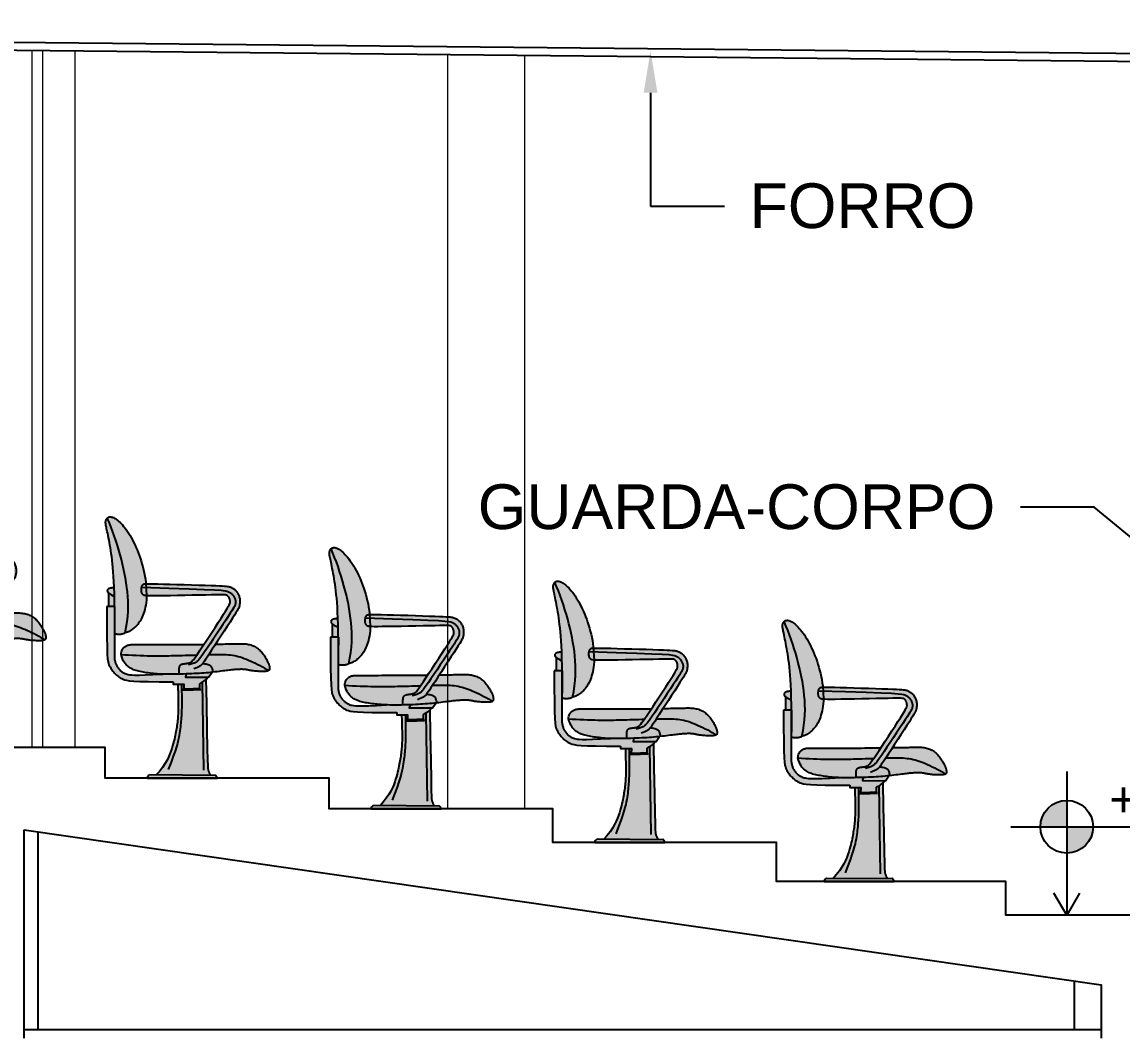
# Model space of a CAD drawing. Header units: metres. Extents: x 2440 to 5689, y 77 to 398.
# Drawn here: x 3385.238 to 3389.171, y 220.292 to 223.911 of the extents above; entities that cross this region are included whole.
import ezdxf
from ezdxf import colors
from ezdxf.entities.mleader import LeaderData, LeaderLine
from ezdxf.math import Vec2, Vec3

# ---------------------------------------------------------------- set-up
doc = ezdxf.new("R2010")
doc.units = ezdxf.units.M
doc.header["$LTSCALE"] = 7
doc.header["$MEASUREMENT"] = 0
for name, color, linetype in [('COTA DE NÍVEL', 7, 'Continuous'), ('PENA 01', 1, 'Continuous'), ('PENA 03', 3, 'Continuous'), ('PENA 06', 6, 'Continuous'), ('TXT ESPECIFICAÇÕES', 7, 'Continuous')]:
    doc.layers.add(name, color=color, linetype=linetype)
doc.layers.add('HACH', color=251, linetype='Continuous', lineweight=5)
doc.styles.add('GRAF', font='GRAF.SHX')
doc.styles.add('Luana', font='arial.ttf')
doc.styles.get("Standard").update_dxf_attribs({"font": 'arial.ttf'})

# ---------------------------------------------------------------- blocks, each defined once
blk = doc.blocks.new('asfdf')
at = {"true_color": 0xffffff}
h = blk.add_hatch(color=7, dxfattribs=at)
h.dxf.hatch_style = 1
h.paths.add_polyline_path([(-0.244, 0.6813), (-0.248, 0.6808), (-0.2517, 0.6803), (-0.2545, 0.6799), (-0.2566, 0.6795), (-0.2584, 0.6791), (-0.26, 0.6787), (-0.2615, 0.6782), (-0.2627, 0.6777), (-0.2639, 0.6772), (-0.2648, 0.6766), (-0.2657, 0.6759), (-0.2665, 0.6752), (-0.2671, 0.6744), (-0.2677, 0.6736), (-0.2681, 0.6727), (-0.2685, 0.6717), (-0.2686, 0.6707), (-0.2687, 0.6696), (-0.2686, 0.6684), (-0.2683, 0.6672), (-0.2677, 0.666), (-0.2668, 0.6646), (-0.2654, 0.663), (-0.2632, 0.6612), (-0.26, 0.659), (-0.2557, 0.6564), (-0.2501, 0.6533), (-0.243, 0.6497), (-0.2432, 0.6586)], flags=17)
h.paths.add_polyline_path([(-0.243, 0.6497), (-0.2501, 0.6533), (-0.2557, 0.6564), (-0.26, 0.659), (-0.2632, 0.6612), (-0.264, 0.6619), (-0.264, 0.6137), (-0.2423, 0.6137), (-0.2426, 0.6307)], flags=17)
h.paths.add_polyline_path([(-0.1918, 0.8754), (-0.1963, 0.8823), (-0.2009, 0.8887), (-0.2054, 0.8948), (-0.21, 0.9004), (-0.2144, 0.9055), (-0.2188, 0.9102), (-0.223, 0.9144), (-0.2269, 0.9182), (-0.2306, 0.9215), (-0.2341, 0.9243), (-0.2372, 0.9267), (-0.2402, 0.9287), (-0.2429, 0.9303), (-0.2454, 0.9316), (-0.2478, 0.9326), (-0.25, 0.9334), (-0.2522, 0.9339), (-0.2542, 0.9343), (-0.2562, 0.9345), (-0.2581, 0.9346), (-0.2599, 0.9344), (-0.2616, 0.9342), (-0.2631, 0.9338), (-0.2646, 0.9333), (-0.2659, 0.9326), (-0.2671, 0.9318), (-0.2682, 0.9309), (-0.2691, 0.9299), (-0.27, 0.9288), (-0.2707, 0.9277), (-0.2714, 0.9265), (-0.272, 0.9254), (-0.2725, 0.9242), (-0.273, 0.923), (-0.2734, 0.9218), (-0.2738, 0.9205), (-0.2741, 0.9193), (-0.2743, 0.9181), (-0.2745, 0.9168), (-0.2745, 0.9154), (-0.2746, 0.914), (-0.2745, 0.9126), (-0.2743, 0.9109), (-0.2741, 0.909), (-0.2737, 0.9068), (-0.2732, 0.9042), (-0.2726, 0.901), (-0.2718, 0.8972), (-0.2708, 0.8927), (-0.2697, 0.8874), (-0.2685, 0.8814), (-0.2671, 0.8747), (-0.2656, 0.8673), (-0.264, 0.8595), (-0.2624, 0.8511), (-0.2608, 0.8422), (-0.2591, 0.833), (-0.2574, 0.8234), (-0.2558, 0.8134), (-0.2542, 0.8029), (-0.2527, 0.7917), (-0.2512, 0.7797), (-0.2498, 0.7668), (-0.2484, 0.7529), (-0.2472, 0.7379), (-0.246, 0.7216), (-0.2449, 0.7034), (-0.244, 0.6826), (-0.2432, 0.6586), (-0.2426, 0.6307), (-0.2421, 0.5981), (-0.2418, 0.5603), (-0.2418, 0.5171), (-0.2387, 0.5154), (-0.2357, 0.5146), (-0.2328, 0.5141), (-0.23, 0.5138), (-0.2273, 0.5137), (-0.2248, 0.5138), (-0.2224, 0.514), (-0.2201, 0.5143), (-0.2181, 0.5146), (-0.2162, 0.5149), (-0.2146, 0.5153), (-0.213, 0.5157), (-0.2117, 0.5161), (-0.2104, 0.5165), (-0.2093, 0.5169), (-0.2084, 0.5173), (-0.2076, 0.5178), (-0.2068, 0.5182), (-0.2061, 0.5187), (-0.2042, 0.5199), (-0.2023, 0.5205), (-0.2005, 0.5208), (-0.1993, 0.5211), (-0.1979, 0.5215), (-0.1962, 0.522), (-0.1943, 0.5227), (-0.1921, 0.5237), (-0.1896, 0.525), (-0.1867, 0.5267), (-0.1836, 0.5287), (-0.1803, 0.531), (-0.1769, 0.5336), (-0.1734, 0.5365), (-0.1699, 0.5396), (-0.1664, 0.5428), (-0.1631, 0.5463), (-0.1599, 0.5499), (-0.1569, 0.5537), (-0.154, 0.5577), (-0.1513, 0.562), (-0.1487, 0.5665), (-0.1462, 0.5715), (-0.1437, 0.5768), (-0.1414, 0.5825), (-0.1391, 0.5887), (-0.1369, 0.5954), (-0.1348, 0.6026), (-0.1329, 0.6102), (-0.1313, 0.6184), (-0.13, 0.627), (-0.1289, 0.6361), (-0.1283, 0.6458), (-0.1281, 0.6522), (-0.1308, 0.6998), (-0.1324, 0.7112), (-0.1343, 0.7226), (-0.1364, 0.7339), (-0.1389, 0.7451), (-0.1416, 0.756), (-0.1446, 0.7668), (-0.1477, 0.7773), (-0.1511, 0.7877), (-0.1546, 0.7977), (-0.1583, 0.8076), (-0.1621, 0.8171), (-0.1661, 0.8264), (-0.1702, 0.8354), (-0.1743, 0.8441), (-0.1786, 0.8525), (-0.1829, 0.8605), (-0.1873, 0.8682)])
h = blk.add_hatch(color=7, dxfattribs=at)
h.dxf.hatch_style = 1
h.paths.add_polyline_path([(0.1059, 0.3785), (0.1007, 0.378), (0.0928, 0.3772), (0.0848, 0.3764), (0.0767, 0.3758), (0.0685, 0.3752), (0.0601, 0.3746), (0.0515, 0.3741), (0.0426, 0.3737), (0.0333, 0.3732), (0.0237, 0.3728), (0.014, 0.3725), (0.0113, 0.3614), (0.0938, 0.361)])
h.paths.add_polyline_path([(0.0809, 0.3499), (0.0845, 0.3532), (0.0878, 0.3569), (0.0908, 0.361), (0.0113, 0.3614), (0.014, 0.3725), (0.0032, 0.3721), (-0.0074, 0.3719), (-0.0179, 0.3716), (-0.0284, 0.3715), (-0.0387, 0.3714), (-0.0485, 0.3714), (-0.0579, 0.3715), (-0.0667, 0.3717), (-0.0699, 0.3718), (-0.1056, 0.3702), (-0.1335, 0.3692), (-0.1547, 0.3687), (-0.1702, 0.3687), (-0.1812, 0.369), (-0.1887, 0.3697), (-0.1938, 0.3706), (-0.1976, 0.3716), (-0.201, 0.3728), (-0.2042, 0.374), (-0.2072, 0.3754), (-0.21, 0.3768), (-0.2126, 0.3784), (-0.2151, 0.38), (-0.2175, 0.3817), (-0.2198, 0.3836), (-0.222, 0.3855), (-0.224, 0.3875), (-0.226, 0.3896), (-0.2279, 0.3917), (-0.2297, 0.394), (-0.2314, 0.3963), (-0.233, 0.3987), (-0.2345, 0.4011), (-0.2358, 0.4036), (-0.2371, 0.4061), (-0.2382, 0.4088), (-0.2392, 0.4114), (-0.2401, 0.4142), (-0.2409, 0.4169), (-0.2416, 0.4198), (-0.2422, 0.4227), (-0.2426, 0.426), (-0.243, 0.4313), (-0.2432, 0.4406), (-0.2433, 0.4557), (-0.2433, 0.4786), (-0.2431, 0.5113), (-0.2428, 0.5557), (-0.2423, 0.6137), (-0.2705, 0.6137), (-0.2704, 0.5515), (-0.27, 0.5037), (-0.2693, 0.4684), (-0.2684, 0.4435), (-0.2673, 0.4268), (-0.2659, 0.4163), (-0.2643, 0.4099), (-0.2626, 0.4056), (-0.2606, 0.4016), (-0.2585, 0.3977), (-0.2561, 0.3937), (-0.2537, 0.3898), (-0.251, 0.386), (-0.2483, 0.3823), (-0.2454, 0.3787), (-0.2423, 0.3752), (-0.2392, 0.3719), (-0.2359, 0.3688), (-0.2325, 0.3659), (-0.2289, 0.3631), (-0.225, 0.3605), (-0.2209, 0.3581), (-0.2166, 0.3558), (-0.2119, 0.3537), (-0.2067, 0.3518), (-0.1997, 0.35), (-0.1893, 0.3485), (-0.1739, 0.3472), (-0.1522, 0.3461), (-0.1225, 0.3453), (-0.0834, 0.3448), (-0.0333, 0.3445), (-0.0333, 0.3361), (0.0051, 0.3361), (0.0051, 0.3346), (0.0048, 0.3192), (0.0381, 0.3192), (0.0619, 0.3192), (0.0619, 0.3376), (0.0656, 0.3396), (0.0694, 0.3419), (0.0733, 0.3443), (0.0772, 0.347)])
h.paths.add_polyline_path([(0.0656, 0.3396), (0.0619, 0.3376), (0.0619, 0.3192), (0.0655, 0.3155), (0.0381, 0.3155), (0.0012, 0.3155), (0.0048, 0.3192), (0.0051, 0.3346), (0.0051, 0.3361), (-0.0161, 0.3361), (-0.0161, 0.3349), (-0.0158, 0.3165), (-0.0155, 0.311), (-0.0152, 0.2979), (-0.0149, 0.2866), (-0.0147, 0.2767), (-0.0146, 0.2678), (-0.0146, 0.2593), (-0.0146, 0.2513), (-0.0148, 0.2437), (-0.015, 0.2365), (-0.0154, 0.2296), (-0.0158, 0.223), (-0.0163, 0.2166), (-0.0168, 0.2106), (-0.0174, 0.2047), (-0.018, 0.199), (-0.0187, 0.1934), (-0.0195, 0.1879), (-0.0203, 0.1824), (-0.0213, 0.1768), (-0.0222, 0.1712), (-0.0233, 0.1653), (-0.0244, 0.1593), (-0.0257, 0.1529), (-0.0271, 0.1463), (-0.0287, 0.1393), (-0.0305, 0.1318), (-0.0326, 0.1239), (-0.035, 0.1155), (-0.0377, 0.1065), (-0.0408, 0.0969), (-0.0445, 0.0866), (-0.0492, 0.0756), (-0.055, 0.0639), (-0.0622, 0.0514), (-0.0712, 0.0381), (-0.0821, 0.024), (-0.092, 0.0126), (0.1001, 0.0109), (0.0991, 0.0128), (0.0977, 0.0153), (0.0961, 0.0184), (0.0947, 0.0216), (0.0935, 0.0248), (0.0925, 0.0281), (0.0917, 0.0312), (0.0912, 0.0335), (0.0909, 0.0361), (0.0905, 0.0448), (0.0899, 0.0661), (0.089, 0.1062), (0.0877, 0.1715), (0.0858, 0.2682), (0.0841, 0.3529), (0.0809, 0.3499), (0.0772, 0.347), (0.0733, 0.3443), (0.0694, 0.3419)])
h.paths.add_polyline_path([(0.1234, 0.0051), (0.1223, 0.0065), (0.1211, 0.0079), (0.1196, 0.0094), (0.1179, 0.0108), (-0.1172, 0.0129), (-0.1196, 0.0107), (-0.1215, 0.0087), (-0.123, 0.0069), (-0.1241, 0.0052), (-0.1248, 0.0037), (-0.1252, 0.0024), (-0.1253, 0.0011), (-0.1252, 0), (0.1252, 0), (0.1252, 0.0012), (0.1248, 0.0024), (0.1242, 0.0038)])
h.paths.add_polyline_path([(0.0616, 0.4551), (0.0709, 0.4691), (0.0772, 0.4786), (0.0737, 0.4785), (0.0608, 0.4783), (0.0475, 0.4782), (0.034, 0.478), (0.0203, 0.4779), (0.0065, 0.4778), (-0.0073, 0.4778), (-0.0211, 0.4778), (-0.0347, 0.4778), (-0.0483, 0.4778), (-0.0616, 0.4778), (-0.0747, 0.4778), (-0.0874, 0.4778), (-0.0998, 0.4777), (-0.1116, 0.4777), (-0.1228, 0.4777), (-0.1333, 0.4777), (-0.1429, 0.4776), (-0.1516, 0.4776), (-0.1594, 0.4776), (-0.166, 0.4776), (-0.1716, 0.4776), (-0.1764, 0.4776), (-0.1804, 0.4775), (-0.1838, 0.4774), (-0.1868, 0.4772), (-0.1894, 0.4769), (-0.1918, 0.4765), (-0.194, 0.476), (-0.1962, 0.4754), (-0.1983, 0.4746), (-0.2004, 0.4736), (-0.2024, 0.4725), (-0.2044, 0.4712), (-0.2063, 0.4697), (-0.2083, 0.468), (-0.2103, 0.4661), (-0.2122, 0.464), (-0.214, 0.4615), (-0.2156, 0.4586), (-0.2171, 0.4553), (-0.2182, 0.4515), (-0.219, 0.4472), (-0.2193, 0.4423), (-0.206, 0.4415), (-0.1924, 0.4407), (-0.1786, 0.44), (-0.1649, 0.4394), (-0.1515, 0.4388), (-0.1384, 0.4384), (-0.126, 0.438), (-0.1143, 0.4377), (-0.1035, 0.4375), (-0.0935, 0.4374), (-0.0841, 0.4374), (-0.0751, 0.4375), (-0.0664, 0.4376), (-0.0578, 0.4378), (-0.049, 0.438), (-0.04, 0.4382), (-0.0307, 0.4384), (-0.0209, 0.4387), (-0.0108, 0.4389), (-0.0004, 0.4392), (0.0101, 0.4395), (0.0208, 0.4398), (0.0316, 0.4401), (0.0425, 0.4404), (0.0517, 0.4407), (0.0539, 0.4439)], flags=17)
h.paths.add_polyline_path([(0.0312, 0.4155), (0.0327, 0.4165), (0.0344, 0.418), (0.0365, 0.4203), (0.0393, 0.4236), (0.043, 0.4285), (0.0478, 0.4351), (0.0517, 0.4407), (0.0425, 0.4404), (0.0316, 0.4401), (0.0208, 0.4398), (0.0101, 0.4395), (-0.0004, 0.4392), (-0.0108, 0.4389), (-0.0209, 0.4387), (-0.0307, 0.4384), (-0.04, 0.4382), (-0.049, 0.438), (-0.0578, 0.4378), (-0.0664, 0.4376), (-0.0751, 0.4375), (-0.0841, 0.4374), (-0.0935, 0.4374), (-0.1035, 0.4375), (-0.1143, 0.4377), (-0.126, 0.438), (-0.1384, 0.4384), (-0.1515, 0.4388), (-0.1649, 0.4394), (-0.1786, 0.44), (-0.1924, 0.4407), (-0.206, 0.4415), (-0.2193, 0.4423), (-0.2169, 0.4338), (-0.2141, 0.4264), (-0.2112, 0.42), (-0.2081, 0.4146), (-0.2048, 0.4098), (-0.2013, 0.4058), (-0.1978, 0.4023), (-0.1941, 0.3992), (-0.1904, 0.3964), (-0.1866, 0.3939), (-0.1827, 0.3917), (-0.1786, 0.3896), (-0.1744, 0.3878), (-0.17, 0.3862), (-0.1655, 0.3847), (-0.1607, 0.3834), (-0.1557, 0.3821), (-0.1505, 0.381), (-0.145, 0.3799), (-0.1394, 0.3789), (-0.1337, 0.378), (-0.1278, 0.3771), (-0.1218, 0.3763), (-0.1157, 0.3755), (-0.1095, 0.3748), (-0.1031, 0.3741), (-0.0966, 0.3735), (-0.0897, 0.3729), (-0.0825, 0.3724), (-0.0748, 0.372), (-0.0667, 0.3717), (-0.0579, 0.3715), (-0.0485, 0.3714), (-0.0387, 0.3714), (-0.0284, 0.3715), (-0.0179, 0.3716), (-0.0116, 0.3718), (-0.0116, 0.3789), (-0.0116, 0.3846), (-0.0114, 0.3892), (-0.0111, 0.3929), (-0.0106, 0.3969), (-0.0096, 0.4001), (-0.0081, 0.4032), (-0.0059, 0.4055), (-0.0036, 0.4069), (-0.0015, 0.4077), (0.0008, 0.4084), (0.0034, 0.4089), (0.0061, 0.4093), (0.0083, 0.4096), (0.0098, 0.4098), (0.0113, 0.4099), (0.0128, 0.4101), (0.0143, 0.4103), (0.0159, 0.4105), (0.0174, 0.4108), (0.0189, 0.411), (0.0205, 0.4114), (0.022, 0.4117), (0.0236, 0.4122), (0.0251, 0.4127), (0.0267, 0.4133), (0.0282, 0.4139), (0.0297, 0.4147)], flags=17)
h.paths.add_polyline_path([(0.2744, 0.4594), (0.271, 0.4622), (0.2675, 0.4649), (0.2639, 0.4673), (0.2602, 0.4695), (0.2565, 0.4715), (0.2527, 0.4733), (0.2488, 0.4749), (0.2448, 0.4763), (0.2407, 0.4775), (0.2365, 0.4785), (0.2322, 0.4793), (0.2276, 0.48), (0.2229, 0.4804), (0.2181, 0.4807), (0.213, 0.4809), (0.2078, 0.4809), (0.2026, 0.4809), (0.1972, 0.4808), (0.1918, 0.4806), (0.1865, 0.4805), (0.1811, 0.4803), (0.1758, 0.4802), (0.1704, 0.4801), (0.1648, 0.48), (0.1589, 0.4799), (0.1525, 0.4798), (0.1455, 0.4797), (0.1378, 0.4796), (0.1292, 0.4795), (0.1196, 0.4793), (0.1188, 0.4793), (0.1147, 0.473), (0.1045, 0.4574), (0.0944, 0.4421), (0.1053, 0.4424), (0.1149, 0.4426), (0.1241, 0.4427), (0.1328, 0.4427), (0.1412, 0.4426), (0.1492, 0.4424), (0.1569, 0.4421), (0.1644, 0.4415), (0.1717, 0.4408), (0.1788, 0.4398), (0.1858, 0.4386), (0.1928, 0.4371), (0.1998, 0.4354), (0.2069, 0.4334), (0.214, 0.431), (0.2213, 0.4284), (0.2288, 0.4256), (0.2364, 0.4224), (0.2444, 0.4189), (0.2527, 0.4151), (0.2611, 0.411), (0.2696, 0.4068), (0.278, 0.4024), (0.2862, 0.398), (0.2941, 0.3935), (0.3015, 0.389), (0.3083, 0.3847), (0.3091, 0.3853), (0.3099, 0.386), (0.3104, 0.3867), (0.3109, 0.3875), (0.3112, 0.3883), (0.3115, 0.3892), (0.3116, 0.3902), (0.3117, 0.3913), (0.3117, 0.3925), (0.3117, 0.3938), (0.3116, 0.3953), (0.3114, 0.3967), (0.3112, 0.3983), (0.3109, 0.4), (0.3105, 0.4017), (0.31, 0.4035), (0.3094, 0.4054), (0.3088, 0.4074), (0.308, 0.4095), (0.3071, 0.4117), (0.306, 0.414), (0.3048, 0.4165), (0.3035, 0.4193), (0.302, 0.4222), (0.3003, 0.4254), (0.2984, 0.4287), (0.2964, 0.4322), (0.2942, 0.4358), (0.2918, 0.4394), (0.2893, 0.443), (0.2866, 0.4466), (0.2837, 0.45), (0.2807, 0.4533), (0.2776, 0.4565)])
h.paths.add_polyline_path([(0.2364, 0.4224), (0.2288, 0.4256), (0.2213, 0.4284), (0.214, 0.431), (0.2069, 0.4334), (0.1998, 0.4354), (0.1928, 0.4371), (0.1858, 0.4386), (0.1788, 0.4398), (0.1717, 0.4408), (0.1644, 0.4415), (0.1569, 0.4421), (0.1492, 0.4424), (0.1412, 0.4426), (0.1328, 0.4427), (0.1241, 0.4427), (0.1149, 0.4426), (0.1053, 0.4424), (0.0954, 0.4421), (0.0944, 0.4421), (0.0885, 0.4331), (0.0829, 0.4247), (0.0787, 0.4184), (0.0756, 0.4139), (0.0727, 0.4099), (0.0793, 0.4094), (0.0848, 0.4087), (0.0891, 0.4078), (0.0926, 0.4068), (0.0954, 0.4057), (0.0976, 0.4045), (0.0993, 0.4031), (0.1015, 0.4008), (0.1033, 0.3981), (0.1044, 0.3959), (0.1054, 0.3935), (0.1063, 0.3906), (0.1071, 0.3872), (0.1079, 0.3833), (0.1085, 0.3788), (0.1085, 0.3788), (0.1163, 0.3797), (0.1238, 0.3806), (0.131, 0.3815), (0.138, 0.3824), (0.1446, 0.3833), (0.1508, 0.384), (0.1565, 0.3847), (0.1618, 0.3854), (0.1667, 0.386), (0.1713, 0.3865), (0.1757, 0.3869), (0.1799, 0.3873), (0.1839, 0.3877), (0.1878, 0.388), (0.1916, 0.3883), (0.1954, 0.3886), (0.1991, 0.3888), (0.2027, 0.389), (0.2061, 0.3891), (0.2094, 0.3892), (0.2125, 0.3892), (0.2155, 0.3891), (0.2182, 0.389), (0.2208, 0.3888), (0.2232, 0.3886), (0.2254, 0.3883), (0.2276, 0.388), (0.2296, 0.3876), (0.2317, 0.3873), (0.2337, 0.3868), (0.2377, 0.386), (0.2399, 0.3855), (0.2423, 0.3851), (0.2449, 0.3846), (0.2478, 0.3841), (0.2511, 0.3837), (0.2548, 0.3833), (0.259, 0.3828), (0.2635, 0.3824), (0.2683, 0.3821), (0.2732, 0.3818), (0.278, 0.3815), (0.2827, 0.3814), (0.2872, 0.3813), (0.2912, 0.3813), (0.2947, 0.3815), (0.2978, 0.3817), (0.3003, 0.3821), (0.3025, 0.3825), (0.3044, 0.383), (0.3059, 0.3835), (0.3072, 0.3841), (0.3083, 0.3847), (0.3015, 0.389), (0.2941, 0.3935), (0.2862, 0.398), (0.278, 0.4024), (0.2696, 0.4068), (0.2611, 0.411), (0.2527, 0.4151), (0.2444, 0.4189)])
h.paths.add_polyline_path([(0.1819, 0.6781), (0.18, 0.6793), (0.1782, 0.6804), (0.1764, 0.6814), (0.1745, 0.6823), (0.1726, 0.683), (0.1706, 0.6837), (0.1686, 0.6844), (0.1664, 0.6849), (0.164, 0.6855), (0.1609, 0.686), (0.1568, 0.6864), (0.151, 0.6869), (0.1432, 0.6874), (0.1329, 0.688), (0.1195, 0.6885), (0.1026, 0.6892), (0.082, 0.6899), (0.0584, 0.6907), (0.0329, 0.6915), (0.0065, 0.6923), (-0.0198, 0.693), (-0.045, 0.6937), (-0.0679, 0.6943), (-0.0877, 0.6948), (-0.1035, 0.6951), (-0.1155, 0.6953), (-0.1244, 0.6953), (-0.1306, 0.6952), (-0.1347, 0.695), (-0.1372, 0.6946), (-0.1386, 0.6942), (-0.1395, 0.6937), (-0.1402, 0.693), (-0.1409, 0.6923), (-0.1416, 0.6916), (-0.1423, 0.6907), (-0.1429, 0.6898), (-0.1435, 0.6887), (-0.144, 0.6877), (-0.1445, 0.6865), (-0.1449, 0.6853), (-0.1453, 0.6841), (-0.1456, 0.6828), (-0.1459, 0.6814), (-0.1461, 0.68), (-0.1463, 0.6786), (-0.1464, 0.6771), (-0.1465, 0.6756), (-0.1466, 0.6741), (-0.1466, 0.6725), (-0.1465, 0.6709), (-0.1464, 0.6694), (-0.1462, 0.6679), (-0.146, 0.6663), (-0.1457, 0.6649), (-0.1452, 0.6635), (-0.1447, 0.6621), (-0.1441, 0.6609), (-0.1434, 0.6597), (-0.1426, 0.6585), (-0.1418, 0.6575), (-0.1409, 0.6565), (-0.14, 0.6556), (-0.1391, 0.6547), (-0.138, 0.654), (-0.1363, 0.6533), (-0.1336, 0.6527), (-0.1293, 0.6523), (-0.1229, 0.6519), (-0.1138, 0.6517), (-0.1016, 0.6517), (-0.0856, 0.6518), (-0.0657, 0.652), (-0.0427, 0.6524), (-0.0175, 0.6529), (0.0088, 0.6534), (0.035, 0.6539), (0.0603, 0.6544), (0.0835, 0.6549), (0.1035, 0.6553), (0.1197, 0.6556), (0.1322, 0.6557), (0.1416, 0.6557), (0.1483, 0.6556), (0.1549, 0.6553), (0.1585, 0.6543), (0.1612, 0.6527), (0.1635, 0.6507), (0.1656, 0.6482), (0.1674, 0.6451), (0.1688, 0.6417), (0.1699, 0.6378), (0.1705, 0.6339), (0.1708, 0.6299), (0.1704, 0.6262), (0.1689, 0.6224), (0.167, 0.6186), (0.1642, 0.6135), (0.1601, 0.6066), (0.1545, 0.5977), (0.1474, 0.5863), (0.1384, 0.5724), (0.128, 0.5563), (0.1167, 0.5388), (0.1049, 0.5207), (0.093, 0.5025), (0.0815, 0.4851), (0.0709, 0.4691), (0.0616, 0.4551), (0.0539, 0.4439), (0.0478, 0.4351), (0.043, 0.4285), (0.0393, 0.4236), (0.0354, 0.4188), (0.0321, 0.4161), (0.029, 0.4143), (0.0259, 0.4129), (0.0229, 0.4119), (0.0198, 0.4112), (0.0167, 0.4106), (0.0137, 0.4102), (0.0113, 0.4099), (0.0098, 0.4098), (0.0083, 0.4096), (0.0069, 0.4094), (0.0055, 0.4092), (0.0041, 0.409), (0.0028, 0.4088), (0.0015, 0.4085), (0.0003, 0.4082), (-0.0009, 0.4079), (-0.002, 0.4075), (-0.0031, 0.4071), (-0.0041, 0.4066), (-0.005, 0.4061), (-0.0058, 0.4055), (-0.0066, 0.4048), (-0.0074, 0.404), (-0.0081, 0.4031), (-0.0087, 0.402), (-0.0093, 0.4009), (-0.0098, 0.3995), (-0.0103, 0.3978), (-0.0108, 0.3957), (-0.0111, 0.3929), (-0.0114, 0.3892), (-0.0116, 0.3846), (-0.0116, 0.3789), (-0.0116, 0.3718), (-0.0074, 0.3719), (0.0032, 0.3721), (0.0136, 0.3725), (0.0237, 0.3728), (0.0333, 0.3732), (0.0426, 0.3737), (0.0515, 0.3741), (0.0601, 0.3746), (0.0685, 0.3752), (0.0767, 0.3758), (0.0848, 0.3764), (0.0928, 0.3772), (0.1007, 0.378), (0.1085, 0.3788), (0.1079, 0.3833), (0.1071, 0.3872), (0.1063, 0.3906), (0.1054, 0.3935), (0.1044, 0.3959), (0.1033, 0.3981), (0.1021, 0.3999), (0.1008, 0.4016), (0.0993, 0.4031), (0.0976, 0.4045), (0.0954, 0.4057), (0.0926, 0.4068), (0.0891, 0.4078), (0.0848, 0.4087), (0.0793, 0.4094), (0.0727, 0.4099), (0.071, 0.4078), (0.0685, 0.4051), (0.068, 0.4047), (0.0692, 0.4059), (0.0704, 0.4071), (0.0716, 0.4086), (0.0733, 0.4107), (0.0756, 0.4139), (0.0787, 0.4184), (0.0829, 0.4247), (0.0885, 0.4331), (0.0956, 0.4439), (0.1045, 0.4574), (0.1147, 0.473), (0.1258, 0.49), (0.1374, 0.5077), (0.1489, 0.5254), (0.16, 0.5425), (0.1702, 0.5582), (0.179, 0.5718), (0.186, 0.5828), (0.1914, 0.5914), (0.1955, 0.5979), (0.1984, 0.6029), (0.2004, 0.6066), (0.2017, 0.6094), (0.2025, 0.6117), (0.2031, 0.6139), (0.2037, 0.6163), (0.2042, 0.6189), (0.2047, 0.6217), (0.2052, 0.6247), (0.2054, 0.6279), (0.2056, 0.6311), (0.2056, 0.6344), (0.2054, 0.6378), (0.2049, 0.6411), (0.2043, 0.6445), (0.2034, 0.6478), (0.2024, 0.6511), (0.2012, 0.6542), (0.1998, 0.6572), (0.1984, 0.6601), (0.1968, 0.6628), (0.1951, 0.6654), (0.1933, 0.6677), (0.1914, 0.6698), (0.1895, 0.6718), (0.1876, 0.6736), (0.1857, 0.6753), (0.1838, 0.6768)])
for p, q in [((0.0012, 0.3155), (0.0048, 0.3192)), ((0.0012, 0.3155), (0.0381, 0.3155)), ((0.0051, 0.3346), (0.0048, 0.3192)), ((0.0048, 0.3192), (0.0381, 0.3192)), ((0.0619, 0.3192), (0.0381, 0.3192)), ((0.0655, 0.3155), (0.0381, 0.3155)), ((0.0619, 0.3192), (0.0619, 0.3376)), ((0.0655, 0.3155), (0.0619, 0.3192))]:
    blk.add_line(p, q)
blk.add_lwpolyline([(-0.1281, 0.6522), (-0.1283, 0.6458), (-0.1289, 0.6361), (-0.13, 0.627), (-0.1313, 0.6184), (-0.1329, 0.6102), (-0.1348, 0.6026), (-0.1369, 0.5954), (-0.1391, 0.5887), (-0.1414, 0.5825), (-0.1437, 0.5768), (-0.1462, 0.5715), (-0.1487, 0.5665), (-0.1513, 0.562), (-0.154, 0.5577), (-0.1569, 0.5537), (-0.1599, 0.5499), (-0.1631, 0.5463), (-0.1664, 0.5428), (-0.1699, 0.5396), (-0.1734, 0.5365), (-0.1769, 0.5336), (-0.1803, 0.531), (-0.1836, 0.5287), (-0.1867, 0.5267), (-0.1896, 0.525), (-0.1921, 0.5237), (-0.1943, 0.5227), (-0.1962, 0.522), (-0.1979, 0.5215), (-0.1993, 0.5211), (-0.2005, 0.5208), (-0.2016, 0.5206), (-0.2026, 0.5204), (-0.2034, 0.5202), (-0.2041, 0.5198), (-0.2048, 0.5195), (-0.2055, 0.5191), (-0.2061, 0.5187), (-0.2068, 0.5182), (-0.2076, 0.5178), (-0.2084, 0.5173), (-0.2093, 0.5169), (-0.2104, 0.5165), (-0.2117, 0.5161), (-0.213, 0.5157), (-0.2146, 0.5153), (-0.2162, 0.5149), (-0.2181, 0.5146), (-0.2201, 0.5143), (-0.2224, 0.514), (-0.2248, 0.5138), (-0.2273, 0.5137), (-0.23, 0.5138), (-0.2328, 0.5141), (-0.2357, 0.5146), (-0.2387, 0.5154), (-0.2418, 0.5171), (-0.2418, 0.5603), (-0.2421, 0.5981), (-0.2426, 0.6307), (-0.2432, 0.6586), (-0.244, 0.6826), (-0.2449, 0.7034), (-0.246, 0.7216), (-0.2472, 0.7379), (-0.2484, 0.7529), (-0.2498, 0.7668), (-0.2512, 0.7797), (-0.2527, 0.7917), (-0.2542, 0.8029), (-0.2558, 0.8134), (-0.2574, 0.8234), (-0.2591, 0.833), (-0.2608, 0.8422), (-0.2624, 0.8511), (-0.264, 0.8595), (-0.2656, 0.8673), (-0.2671, 0.8747), (-0.2685, 0.8814), (-0.2697, 0.8874), (-0.2708, 0.8927), (-0.2718, 0.8972), (-0.2726, 0.901), (-0.2732, 0.9042), (-0.2737, 0.9068), (-0.2741, 0.909), (-0.2743, 0.9109), (-0.2745, 0.9126), (-0.2746, 0.914), (-0.2745, 0.9154), (-0.2745, 0.9168), (-0.2743, 0.9181), (-0.2741, 0.9193), (-0.2738, 0.9205), (-0.2734, 0.9218), (-0.273, 0.923), (-0.2725, 0.9242), (-0.272, 0.9254), (-0.2714, 0.9265), (-0.2707, 0.9277), (-0.27, 0.9288), (-0.2691, 0.9299), (-0.2682, 0.9309), (-0.2671, 0.9318), (-0.2659, 0.9326), (-0.2646, 0.9333), (-0.2631, 0.9338), (-0.2616, 0.9342), (-0.2599, 0.9344), (-0.2581, 0.9346), (-0.2562, 0.9345), (-0.2542, 0.9343), (-0.2522, 0.9339), (-0.25, 0.9334), (-0.2478, 0.9326), (-0.2454, 0.9316), (-0.2429, 0.9303), (-0.2402, 0.9287), (-0.2372, 0.9267), (-0.2341, 0.9243), (-0.2306, 0.9215), (-0.2269, 0.9182), (-0.223, 0.9144), (-0.2188, 0.9102), (-0.2144, 0.9055), (-0.21, 0.9004), (-0.2054, 0.8948), (-0.2009, 0.8887), (-0.1963, 0.8823), (-0.1918, 0.8754), (-0.1873, 0.8682), (-0.1829, 0.8605), (-0.1786, 0.8525), (-0.1743, 0.8441), (-0.1702, 0.8354), (-0.1661, 0.8264), (-0.1621, 0.8171), (-0.1583, 0.8076), (-0.1546, 0.7977), (-0.1511, 0.7877), (-0.1477, 0.7773), (-0.1446, 0.7668), (-0.1416, 0.756), (-0.1389, 0.7451), (-0.1364, 0.7339), (-0.1343, 0.7226), (-0.1324, 0.7112), (-0.1308, 0.6998)], close=True)
for points in [[(-0.2051, 0.5193), (-0.2009, 0.5399), (-0.1978, 0.5597), (-0.1956, 0.5787), (-0.1944, 0.597), (-0.194, 0.6148), (-0.1943, 0.6321), (-0.1952, 0.6491), (-0.1966, 0.6658), (-0.1985, 0.6824), (-0.2008, 0.6989), (-0.2035, 0.7153), (-0.2065, 0.7317), (-0.21, 0.7482), (-0.2138, 0.7647), (-0.218, 0.7814), (-0.2225, 0.7982), (-0.2273, 0.8153), (-0.2325, 0.8324), (-0.2379, 0.8495), (-0.2436, 0.8664), (-0.2496, 0.8831), (-0.2558, 0.8994), (-0.2622, 0.9152), (-0.2687, 0.9303)], [(-0.244, 0.6813), (-0.248, 0.6808), (-0.2517, 0.6803), (-0.2545, 0.6799), (-0.2566, 0.6795), (-0.2584, 0.6791), (-0.26, 0.6787), (-0.2615, 0.6782), (-0.2627, 0.6777), (-0.2639, 0.6772), (-0.2648, 0.6766), (-0.2657, 0.6759), (-0.2665, 0.6752), (-0.2671, 0.6744), (-0.2677, 0.6736), (-0.2681, 0.6727), (-0.2685, 0.6717), (-0.2686, 0.6707), (-0.2687, 0.6696), (-0.2686, 0.6684), (-0.2683, 0.6672), (-0.2677, 0.666), (-0.2668, 0.6646), (-0.2654, 0.663), (-0.2632, 0.6612), (-0.26, 0.659), (-0.2557, 0.6564), (-0.2501, 0.6533), (-0.243, 0.6497)], [(-0.0116, 0.3718), (-0.0116, 0.3789), (-0.0116, 0.3846), (-0.0114, 0.3892), (-0.0111, 0.3929), (-0.0108, 0.3957), (-0.0103, 0.3978), (-0.0098, 0.3995), (-0.0093, 0.4009), (-0.0087, 0.402), (-0.0081, 0.4031), (-0.0074, 0.404), (-0.0066, 0.4048), (-0.0058, 0.4055), (-0.005, 0.4061), (-0.0041, 0.4066), (-0.0031, 0.4071), (-0.002, 0.4075), (-0.0009, 0.4079), (0.0003, 0.4082), (0.0015, 0.4085), (0.0028, 0.4088), (0.0041, 0.409), (0.0055, 0.4092), (0.0069, 0.4094), (0.0083, 0.4096), (0.0098, 0.4098), (0.0113, 0.4099), (0.0128, 0.4101), (0.0143, 0.4103), (0.0159, 0.4105), (0.0174, 0.4108), (0.0189, 0.411), (0.0205, 0.4114), (0.022, 0.4117), (0.0236, 0.4122), (0.0251, 0.4127), (0.0267, 0.4133), (0.0282, 0.4139), (0.0297, 0.4147), (0.0312, 0.4155), (0.0327, 0.4165), (0.0344, 0.418), (0.0365, 0.4203), (0.0393, 0.4236), (0.043, 0.4285), (0.0478, 0.4351), (0.0539, 0.4439), (0.0616, 0.4551), (0.0709, 0.4691), (0.0815, 0.4851), (0.093, 0.5025), (0.1049, 0.5207), (0.1167, 0.5388), (0.128, 0.5563), (0.1384, 0.5724), (0.1474, 0.5863), (0.1545, 0.5977), (0.1601, 0.6066), (0.1642, 0.6135), (0.167, 0.6186), (0.1689, 0.6224), (0.17, 0.6251), (0.1705, 0.6273), (0.1707, 0.6291), (0.1707, 0.631), (0.1706, 0.6329), (0.1704, 0.6349), (0.17, 0.6368), (0.1696, 0.6388), (0.1691, 0.6407), (0.1684, 0.6425), (0.1677, 0.6443), (0.1669, 0.6459), (0.166, 0.6474), (0.1651, 0.6488), (0.164, 0.6501), (0.1629, 0.6512), (0.1618, 0.6522), (0.1606, 0.6531), (0.1593, 0.6539), (0.1579, 0.6545), (0.156, 0.655), (0.1529, 0.6554), (0.1483, 0.6556), (0.1416, 0.6557), (0.1322, 0.6557), (0.1197, 0.6556), (0.1035, 0.6553), (0.0835, 0.6549), (0.0603, 0.6544), (0.035, 0.6539), (0.0088, 0.6534), (-0.0175, 0.6529), (-0.0427, 0.6524), (-0.0657, 0.652), (-0.0856, 0.6518), (-0.1016, 0.6517), (-0.1138, 0.6517), (-0.1229, 0.6519), (-0.1293, 0.6523), (-0.1336, 0.6527), (-0.1363, 0.6533), (-0.138, 0.654), (-0.1391, 0.6547), (-0.14, 0.6556), (-0.1409, 0.6565), (-0.1418, 0.6575), (-0.1426, 0.6585), (-0.1434, 0.6597), (-0.1441, 0.6609), (-0.1447, 0.6621), (-0.1452, 0.6635), (-0.1457, 0.6649), (-0.146, 0.6663), (-0.1462, 0.6679), (-0.1464, 0.6694), (-0.1465, 0.6709), (-0.1466, 0.6725), (-0.1466, 0.6741), (-0.1465, 0.6756), (-0.1464, 0.6771), (-0.1463, 0.6786), (-0.1461, 0.68), (-0.1459, 0.6814), (-0.1456, 0.6828), (-0.1453, 0.6841), (-0.1449, 0.6853), (-0.1445, 0.6865), (-0.144, 0.6877), (-0.1435, 0.6887), (-0.1429, 0.6898), (-0.1423, 0.6907), (-0.1416, 0.6916), (-0.1409, 0.6923), (-0.1402, 0.693), (-0.1395, 0.6937), (-0.1386, 0.6942), (-0.1372, 0.6946), (-0.1347, 0.695), (-0.1306, 0.6952), (-0.1244, 0.6953), (-0.1155, 0.6953), (-0.1035, 0.6951), (-0.0877, 0.6948), (-0.0679, 0.6943), (-0.045, 0.6937), (-0.0198, 0.693), (0.0065, 0.6923), (0.0329, 0.6915), (0.0584, 0.6907), (0.082, 0.6899), (0.1026, 0.6892), (0.1195, 0.6885), (0.1329, 0.688), (0.1432, 0.6874), (0.151, 0.6869), (0.1568, 0.6864), (0.1609, 0.686), (0.164, 0.6855), (0.1664, 0.6849), (0.1686, 0.6844), (0.1706, 0.6837), (0.1726, 0.683), (0.1745, 0.6823), (0.1764, 0.6814), (0.1782, 0.6804), (0.18, 0.6793), (0.1819, 0.6781), (0.1838, 0.6768), (0.1857, 0.6753), (0.1876, 0.6736), (0.1895, 0.6718), (0.1914, 0.6698), (0.1933, 0.6677), (0.1951, 0.6654), (0.1968, 0.6628), (0.1984, 0.6601), (0.1998, 0.6572), (0.2012, 0.6542), (0.2024, 0.6511), (0.2034, 0.6478), (0.2043, 0.6445), (0.2049, 0.6411), (0.2054, 0.6378), (0.2056, 0.6344), (0.2056, 0.6311), (0.2054, 0.6279), (0.2052, 0.6247), (0.2047, 0.6217), (0.2042, 0.6189), (0.2037, 0.6163), (0.2031, 0.6139), (0.2025, 0.6117), (0.2017, 0.6094), (0.2004, 0.6066), (0.1984, 0.6029), (0.1955, 0.5979), (0.1914, 0.5914), (0.186, 0.5828), (0.179, 0.5718), (0.1702, 0.5582), (0.16, 0.5425), (0.1489, 0.5254), (0.1374, 0.5077), (0.1258, 0.49), (0.1147, 0.473), (0.1045, 0.4574), (0.0956, 0.4439), (0.0885, 0.4331), (0.0829, 0.4247), (0.0787, 0.4184), (0.0756, 0.4139), (0.0733, 0.4107), (0.0716, 0.4086), (0.0704, 0.4071), (0.0692, 0.4059), (0.068, 0.4047), (0.0664, 0.4034), (0.0644, 0.4019), (0.0617, 0.4002), (0.0582, 0.3983), (0.0536, 0.396), (0.0478, 0.3934), (0.0406, 0.3904)], [(-0.1456, 0.6828), (-0.049, 0.6798), (0.0244, 0.6773), (0.078, 0.6752), (0.1151, 0.6734), (0.1388, 0.6718), (0.1525, 0.6704), (0.1594, 0.6692), (0.1628, 0.6679), (0.1654, 0.6667), (0.1678, 0.6655), (0.17, 0.6641), (0.172, 0.6628), (0.1739, 0.6613), (0.1757, 0.6597), (0.1774, 0.658), (0.179, 0.6562), (0.1806, 0.6542), (0.1822, 0.6521), (0.1836, 0.6499), (0.185, 0.6475), (0.1862, 0.6452), (0.1873, 0.6427), (0.1883, 0.6403), (0.189, 0.6379), (0.1895, 0.6355), (0.1898, 0.6331), (0.19, 0.6308), (0.19, 0.6286), (0.1898, 0.6264), (0.1895, 0.6243), (0.1892, 0.6223), (0.1887, 0.6204), (0.1882, 0.6185), (0.1873, 0.6164), (0.186, 0.6137), (0.1839, 0.61), (0.1809, 0.6049), (0.1767, 0.5983), (0.1712, 0.5896), (0.164, 0.5786), (0.1552, 0.565), (0.1449, 0.5494), (0.1337, 0.5324), (0.1221, 0.5148), (0.1104, 0.4973), (0.0991, 0.4804), (0.0886, 0.465), (0.0794, 0.4516), (0.0719, 0.4409), (0.0659, 0.4326), (0.0611, 0.4264), (0.0574, 0.4219), (0.0545, 0.4188), (0.0521, 0.4167), (0.05, 0.4153), (0.048, 0.4141), (0.0458, 0.413), (0.0434, 0.4118), (0.0408, 0.4107), (0.0377, 0.4095), (0.0343, 0.4083), (0.0305, 0.4072), (0.0261, 0.4061), (0.0211, 0.4051)], [(-0.264, 0.6619), (-0.264, 0.6137)], [(-0.2423, 0.6137), (-0.2705, 0.6137)], [(-0.2705, 0.6137), (-0.2704, 0.5515), (-0.27, 0.5037), (-0.2693, 0.4684), (-0.2684, 0.4435), (-0.2673, 0.4268), (-0.2659, 0.4163), (-0.2643, 0.4099), (-0.2626, 0.4056), (-0.2606, 0.4016), (-0.2585, 0.3977), (-0.2561, 0.3937), (-0.2537, 0.3898), (-0.251, 0.386), (-0.2483, 0.3823), (-0.2454, 0.3787), (-0.2423, 0.3752), (-0.2392, 0.3719), (-0.2359, 0.3688), (-0.2325, 0.3659), (-0.2289, 0.3631), (-0.225, 0.3605), (-0.2209, 0.3581), (-0.2166, 0.3558), (-0.2119, 0.3537), (-0.2067, 0.3518), (-0.1997, 0.35), (-0.1893, 0.3485), (-0.1739, 0.3472), (-0.1522, 0.3461), (-0.1225, 0.3453), (-0.0834, 0.3448), (-0.0333, 0.3445)], [(-0.2423, 0.6137), (-0.2428, 0.5557), (-0.2431, 0.5113), (-0.2433, 0.4786), (-0.2433, 0.4557), (-0.2432, 0.4406), (-0.243, 0.4313), (-0.2426, 0.426), (-0.2422, 0.4227), (-0.2416, 0.4198), (-0.2409, 0.4169), (-0.2401, 0.4142), (-0.2392, 0.4114), (-0.2382, 0.4088), (-0.2371, 0.4061), (-0.2358, 0.4036), (-0.2345, 0.4011), (-0.233, 0.3987), (-0.2314, 0.3963), (-0.2297, 0.394), (-0.2279, 0.3917), (-0.226, 0.3896), (-0.224, 0.3875), (-0.222, 0.3855), (-0.2198, 0.3836), (-0.2175, 0.3817), (-0.2151, 0.38), (-0.2126, 0.3784), (-0.21, 0.3768), (-0.2072, 0.3754), (-0.2042, 0.374), (-0.201, 0.3728), (-0.1976, 0.3716), (-0.1938, 0.3706), (-0.1887, 0.3697), (-0.1812, 0.369), (-0.1702, 0.3687), (-0.1547, 0.3687), (-0.1335, 0.3692), (-0.1056, 0.3702), (-0.0699, 0.3718)], [(0.1188, 0.4793), (0.1196, 0.4793), (0.1292, 0.4795), (0.1378, 0.4796), (0.1455, 0.4797), (0.1525, 0.4798), (0.1589, 0.4799), (0.1648, 0.48), (0.1704, 0.4801), (0.1758, 0.4802), (0.1811, 0.4803), (0.1865, 0.4805), (0.1918, 0.4806), (0.1972, 0.4808), (0.2026, 0.4809), (0.2078, 0.4809), (0.213, 0.4809), (0.2181, 0.4807), (0.2229, 0.4804), (0.2276, 0.48), (0.2322, 0.4793), (0.2365, 0.4785), (0.2407, 0.4775), (0.2448, 0.4763), (0.2488, 0.4749), (0.2527, 0.4733), (0.2565, 0.4715), (0.2602, 0.4695), (0.2639, 0.4673), (0.2675, 0.4649), (0.271, 0.4622), (0.2744, 0.4594), (0.2776, 0.4565), (0.2807, 0.4533), (0.2837, 0.45), (0.2866, 0.4466), (0.2893, 0.443), (0.2918, 0.4394), (0.2942, 0.4358), (0.2964, 0.4322), (0.2984, 0.4287), (0.3003, 0.4254), (0.302, 0.4222), (0.3035, 0.4193), (0.3048, 0.4165), (0.306, 0.414), (0.3071, 0.4117), (0.308, 0.4095), (0.3088, 0.4074), (0.3094, 0.4054), (0.31, 0.4035), (0.3105, 0.4017), (0.3109, 0.4), (0.3112, 0.3983), (0.3114, 0.3967), (0.3116, 0.3953), (0.3117, 0.3938), (0.3117, 0.3925), (0.3117, 0.3913), (0.3116, 0.3902), (0.3115, 0.3892), (0.3112, 0.3883), (0.3109, 0.3875), (0.3104, 0.3867), (0.3099, 0.386), (0.3091, 0.3853), (0.3083, 0.3847), (0.3072, 0.3841), (0.3059, 0.3835), (0.3044, 0.383), (0.3025, 0.3825), (0.3003, 0.3821), (0.2978, 0.3817), (0.2947, 0.3815), (0.2912, 0.3813), (0.2872, 0.3813), (0.2827, 0.3814), (0.278, 0.3815), (0.2732, 0.3818), (0.2683, 0.3821), (0.2635, 0.3824), (0.259, 0.3828), (0.2548, 0.3833), (0.2511, 0.3837), (0.2478, 0.3841), (0.2449, 0.3846), (0.2423, 0.3851), (0.2399, 0.3855), (0.2377, 0.386), (0.2357, 0.3864), (0.2337, 0.3868), (0.2317, 0.3873), (0.2296, 0.3876), (0.2276, 0.388), (0.2254, 0.3883), (0.2232, 0.3886), (0.2208, 0.3888), (0.2182, 0.389), (0.2155, 0.3891), (0.2125, 0.3892), (0.2094, 0.3892), (0.2061, 0.3891), (0.2027, 0.389), (0.1991, 0.3888), (0.1954, 0.3886), (0.1916, 0.3883), (0.1878, 0.388), (0.1839, 0.3877), (0.1799, 0.3873), (0.1757, 0.3869), (0.1713, 0.3865), (0.1667, 0.386), (0.1618, 0.3854), (0.1565, 0.3847), (0.1508, 0.384), (0.1446, 0.3833), (0.138, 0.3824), (0.131, 0.3815), (0.1238, 0.3806), (0.1163, 0.3797), (0.1085, 0.3788), (0.1007, 0.378), (0.0928, 0.3772), (0.0848, 0.3764), (0.0767, 0.3758), (0.0685, 0.3752), (0.0601, 0.3746), (0.0515, 0.3741), (0.0426, 0.3737), (0.0333, 0.3732), (0.0237, 0.3728), (0.0136, 0.3725), (0.0032, 0.3721), (-0.0074, 0.3719), (-0.0179, 0.3716), (-0.0284, 0.3715), (-0.0387, 0.3714), (-0.0485, 0.3714), (-0.0579, 0.3715), (-0.0667, 0.3717), (-0.0748, 0.372), (-0.0825, 0.3724), (-0.0897, 0.3729), (-0.0966, 0.3735), (-0.1031, 0.3741), (-0.1095, 0.3748), (-0.1157, 0.3755), (-0.1218, 0.3763), (-0.1278, 0.3771), (-0.1337, 0.378), (-0.1394, 0.3789), (-0.145, 0.3799), (-0.1505, 0.381), (-0.1557, 0.3821), (-0.1607, 0.3834), (-0.1655, 0.3847), (-0.17, 0.3862), (-0.1744, 0.3878), (-0.1786, 0.3896), (-0.1827, 0.3917), (-0.1866, 0.3939), (-0.1904, 0.3964), (-0.1941, 0.3992), (-0.1978, 0.4023), (-0.2013, 0.4058), (-0.2048, 0.4098), (-0.2081, 0.4146), (-0.2112, 0.42), (-0.2141, 0.4264), (-0.2169, 0.4338), (-0.2193, 0.4423)], [(-0.2193, 0.4423), (-0.219, 0.4472), (-0.2182, 0.4515), (-0.2171, 0.4553), (-0.2156, 0.4586), (-0.214, 0.4615), (-0.2122, 0.464), (-0.2103, 0.4661), (-0.2083, 0.468), (-0.2063, 0.4697), (-0.2044, 0.4712), (-0.2024, 0.4725), (-0.2004, 0.4736), (-0.1983, 0.4746), (-0.1962, 0.4754), (-0.194, 0.476), (-0.1918, 0.4765), (-0.1894, 0.4769), (-0.1868, 0.4772), (-0.1838, 0.4774), (-0.1804, 0.4775), (-0.1764, 0.4776), (-0.1716, 0.4776), (-0.166, 0.4776), (-0.1594, 0.4776), (-0.1516, 0.4776), (-0.1429, 0.4776), (-0.1333, 0.4777), (-0.1228, 0.4777), (-0.1116, 0.4777), (-0.0998, 0.4777), (-0.0874, 0.4778), (-0.0747, 0.4778), (-0.0616, 0.4778), (-0.0483, 0.4778), (-0.0347, 0.4778), (-0.0211, 0.4778), (-0.0073, 0.4778), (0.0065, 0.4778), (0.0203, 0.4779), (0.034, 0.478), (0.0475, 0.4782), (0.0608, 0.4783), (0.0737, 0.4785), (0.0772, 0.4786)], [(-0.2193, 0.4423), (-0.206, 0.4415), (-0.1924, 0.4407), (-0.1786, 0.44), (-0.1649, 0.4394), (-0.1515, 0.4388), (-0.1384, 0.4384), (-0.126, 0.438), (-0.1143, 0.4377), (-0.1035, 0.4375), (-0.0935, 0.4374), (-0.0841, 0.4374), (-0.0751, 0.4375), (-0.0664, 0.4376), (-0.0578, 0.4378), (-0.049, 0.438), (-0.04, 0.4382), (-0.0307, 0.4384), (-0.0209, 0.4387), (-0.0108, 0.4389), (-0.0004, 0.4392), (0.0101, 0.4395), (0.0208, 0.4398), (0.0316, 0.4401), (0.0425, 0.4404), (0.0517, 0.4407)], [(0.0944, 0.4421), (0.0954, 0.4421), (0.1053, 0.4424), (0.1149, 0.4426), (0.1241, 0.4427), (0.1328, 0.4427), (0.1412, 0.4426), (0.1492, 0.4424), (0.1569, 0.4421), (0.1644, 0.4415), (0.1717, 0.4408), (0.1788, 0.4398), (0.1858, 0.4386), (0.1928, 0.4371), (0.1998, 0.4354), (0.2069, 0.4334), (0.214, 0.431), (0.2213, 0.4284), (0.2288, 0.4256), (0.2364, 0.4224), (0.2444, 0.4189), (0.2527, 0.4151), (0.2611, 0.411), (0.2696, 0.4068), (0.278, 0.4024), (0.2862, 0.398), (0.2941, 0.3935), (0.3015, 0.389), (0.3083, 0.3847)], [(0.0727, 0.4099), (0.0793, 0.4094), (0.0848, 0.4087), (0.0891, 0.4078), (0.0926, 0.4068), (0.0954, 0.4057), (0.0976, 0.4045), (0.0993, 0.4031), (0.1008, 0.4016), (0.1021, 0.3999), (0.1033, 0.3981), (0.1044, 0.3959), (0.1054, 0.3935), (0.1063, 0.3906), (0.1071, 0.3872), (0.1079, 0.3833), (0.1085, 0.3788)], [(0.014, 0.3725), (0.0113, 0.3614), (0.0938, 0.361), (0.1059, 0.3785)], [(0.0619, 0.3376), (0.0656, 0.3396), (0.0694, 0.3419), (0.0733, 0.3443), (0.0772, 0.347), (0.0809, 0.3499), (0.0845, 0.3532), (0.0878, 0.3569), (0.0908, 0.361)], [(-0.0161, 0.3361), (-0.0161, 0.3349), (-0.0158, 0.3165), (-0.0155, 0.311), (-0.0152, 0.2979), (-0.0149, 0.2866), (-0.0147, 0.2767), (-0.0146, 0.2678), (-0.0146, 0.2593), (-0.0146, 0.2513), (-0.0148, 0.2437), (-0.015, 0.2365), (-0.0154, 0.2296), (-0.0158, 0.223), (-0.0163, 0.2166), (-0.0168, 0.2106), (-0.0174, 0.2047), (-0.018, 0.199), (-0.0187, 0.1934), (-0.0195, 0.1879), (-0.0203, 0.1824), (-0.0213, 0.1768), (-0.0222, 0.1712), (-0.0233, 0.1653), (-0.0244, 0.1593), (-0.0257, 0.1529), (-0.0271, 0.1463), (-0.0287, 0.1393), (-0.0305, 0.1318), (-0.0326, 0.1239), (-0.035, 0.1155), (-0.0377, 0.1065), (-0.0408, 0.0969), (-0.0445, 0.0866), (-0.0492, 0.0756), (-0.055, 0.0639), (-0.0622, 0.0514), (-0.0712, 0.0381), (-0.0821, 0.024), (-0.092, 0.0126)], [(-0.0029, 0.3361), (-0.0029, 0.3319), (-0.0028, 0.3148), (-0.0027, 0.3102), (-0.0026, 0.2976), (-0.0024, 0.2867), (-0.0024, 0.277), (-0.0023, 0.2682), (-0.0024, 0.2599), (-0.0025, 0.2519), (-0.0027, 0.2443), (-0.0029, 0.237), (-0.0033, 0.23), (-0.0037, 0.2231), (-0.0041, 0.2164), (-0.0046, 0.2098), (-0.0051, 0.2032), (-0.0057, 0.1966), (-0.0064, 0.19), (-0.0072, 0.1832), (-0.008, 0.1762), (-0.0091, 0.1689), (-0.0102, 0.1613), (-0.0116, 0.1533), (-0.0131, 0.1448), (-0.0151, 0.1354), (-0.0178, 0.1245), (-0.0214, 0.1117), (-0.0263, 0.0964), (-0.0326, 0.0783), (-0.0406, 0.0568), (-0.0505, 0.0314)], [(-0.0333, 0.3445), (-0.0333, 0.3361), (0.0051, 0.3361), (0.0051, 0.3346)], [(0.0701, 0.3423), (0.0753, 0.0281)], [(0.0841, 0.3529), (0.0858, 0.2682), (0.0877, 0.1715), (0.089, 0.1062), (0.0899, 0.0661), (0.0905, 0.0448), (0.0909, 0.0361), (0.0912, 0.0335), (0.0915, 0.032), (0.0919, 0.0305), (0.0923, 0.0289), (0.0927, 0.0273), (0.0932, 0.0257), (0.0938, 0.0241), (0.0944, 0.0224), (0.0951, 0.0208), (0.0958, 0.0191), (0.0966, 0.0175), (0.0974, 0.016), (0.0981, 0.0146), (0.0988, 0.0133), (0.0994, 0.0123), (0.0998, 0.0115), (0.1002, 0.0109)], [(-0.1252, 0), (-0.1253, 0.0011), (-0.1252, 0.0024), (-0.1248, 0.0037), (-0.1241, 0.0052), (-0.123, 0.0069), (-0.1215, 0.0087), (-0.1196, 0.0107), (-0.1172, 0.0129)], [(-0.1252, 0), (0.1252, 0)], [(-0.1172, 0.0129), (0.1179, 0.0108)], [(0.1252, 0), (0.1252, 0.0012), (0.1248, 0.0024), (0.1242, 0.0038), (0.1234, 0.0051), (0.1223, 0.0065), (0.1211, 0.0079), (0.1196, 0.0094), (0.1179, 0.0108)]]:
    blk.add_lwpolyline(points)
blk = doc.blocks.new('NIV02')
h = blk.add_hatch(color=256)
h.paths.add_polyline_path([(-43.088, -49.029, 0.414214), (-44.592, -50.534), (-43.088, -50.534)])
h.paths.add_polyline_path([(-43.088, -52.038, 0.414214), (-41.584, -50.534), (-43.088, -50.534)])
for p, q in [((-43.088, -47.382), (-43.088, -55.579)), ((-46.274, -50.534), (-28.68, -50.534))]:
    blk.add_line(p, q)
blk.add_lwpolyline([(-42.36, -54.318), (-43.088, -55.579), (-43.816, -54.318)])
blk.add_circle((-43.088, -50.534), 1.504)
at = {"style": 'GRAF'}
blk.add_attdef('ELEV', (-40.663, -49.963), '', height=1.261, dxfattribs=at)

msp = doc.modelspace()

# ---------------------------------------------------------------- linework, layer by layer
at = {"layer": 'HACH'}
for p, q in [((3385.2746, 221.3168), (3385.2746, 223.8076)), ((3385.3127, 221.3168), (3385.3127, 223.8072)), ((3385.4285, 221.3168), (3385.4285, 223.806)), ((3386.7605, 221.0968), (3386.7605, 223.7926)), ((3387.0361, 221.0968), (3387.0361, 223.7899))]:
    msp.add_line(p, q, dxfattribs=at)
at = {"layer": 'PENA 01'}
for p, q in [((3385.2959, 220.3068), (3385.2959, 221.0152)), ((3389.0009, 220.3068), (3389.0009, 220.4812))]:
    msp.add_line(p, q, dxfattribs=at)
at = {"layer": 'PENA 03', "ltscale": 1.5}
for points in [[(3377.0884, 224.1368), (3377.1656, 224.0596), (3379.3416, 223.8973), (3391.4202, 223.7768)], [(3391.4202, 223.7468), (3379.3759, 223.867)]]:
    msp.add_lwpolyline(points, dxfattribs=at)
at = {"layer": 'PENA 03'}
msp.add_lwpolyline([(3389.0959, 220.3068), (3385.2459, 220.3068)], dxfattribs=at)
at = {"layer": 'PENA 06'}
msp.add_line((3385.2459, 220.2768), (3385.2459, 221.0224), dxfattribs=at)
at = {"layer": 'PENA 06', "ltscale": 1.5}
msp.add_lwpolyline([(3392.0059, 220.3968), (3390.3859, 220.3968), (3390.3859, 220.5968), (3390.3859, 220.7168), (3390.3859, 220.7168), (3388.7559, 220.7168), (3388.7559, 220.8368), (3387.9359, 220.8368), (3387.9359, 220.9768), (3387.1359, 220.9768), (3387.1359, 221.0968), (3386.3359, 221.0968), (3386.3359, 221.2068), (3385.5359, 221.2068), (3385.5359, 221.3168), (3384.7359, 221.3168), (3384.7359, 221.4168), (3383.9359, 221.4168), (3383.9359, 221.5268), (3383.1359, 221.5268), (3383.1359, 221.6468), (3382.3159, 221.6468), (3382.3159, 221.7668), (3377.9959, 221.7668)], dxfattribs=at)
at = {"layer": 'PENA 06'}
msp.add_lwpolyline([(3385.2459, 221.0224), (3389.0959, 220.4675), (3389.0959, 220.2768)], dxfattribs=at)

# ---------------------------------------------------------------- block references
at = {"layer": 'COTA DE NÍVEL', "ltscale": 0.05}
ref = msp.add_blockref('NIV02', (3391.6735, 224.1998), dxfattribs=dict(at, xscale=0.06266711229946524, yscale=0.06266711229946524, zscale=0.06266711229946524))
ref.add_attrib('ELEV', '+ 12.15', (3389.1253, 221.0687), dxfattribs={"layer": '0', "height": 0.125, "style": 'Luana'})
at = {"layer": 'PENA 01'}
for p in [(3385.0116, 221.3168), (3385.8116, 221.2068), (3386.6116, 221.0968), (3387.4116, 220.9768), (3388.2316, 220.8368)]:
    msp.add_blockref('asfdf', p, dxfattribs=at)

# ---------------------------------------------------------------- leaders
at = {"layer": 'TXT ESPECIFICAÇÕES', "ltscale": 0.05}
ml = msp.add_multileader_mtext('Standard', dxfattribs=at)
ml.set_content('FORRO', color=256)
ml.set_leader_properties()
ml.build(insert=Vec2(0, 0))
ml.multileader.update_dxf_attribs({"dogleg_length": 0.36, "arrow_head_size": 0.15})
ctx = ml.context
ctx.base_point, ctx.char_height, ctx.arrow_head_size, ctx.landing_gap_size, ctx.plane_origin = Vec3(3387.7497, 223.2526), 0.16, 0.15, 0.09, Vec3(3382.4544, 229.3256)
notes = []
notes.append((ctx, [(0, (1, 1, 0), (3387.4855, 223.2526), (1, 0), 0.2642, [(0, [(3387.4853, 223.8078)], 0, [])])]))
ctx.mtext.insert, ctx.mtext.flow_direction = Vec3(3387.8397, 223.334), 5
ml = msp.add_multileader_mtext('Standard', dxfattribs=at)
ml.set_content('GUARDA-CORPO', color=256)
ml.set_leader_properties()
ml.build(insert=Vec2(0, 0))
ml.multileader.update_dxf_attribs({"dogleg_length": 0.36, "arrow_head_size": 0.15})
ctx = ml.context
ctx.base_point, ctx.char_height, ctx.arrow_head_size, ctx.landing_gap_size, ctx.plane_origin = Vec3(3386.7994, 222.1762), 0.16, 0.15, 0.09, Vec3(3394.1031, 216.1032)
ctx.text_align_type = 2
notes.append((ctx, [(0, (1, 1, 0), (3389.072, 222.1762), (-1, 0), 0.2642, [(0, [(3390.2959, 221.1638)], 0, [])])]))
ctx.mtext.insert, ctx.mtext.alignment, ctx.mtext.flow_direction = Vec3(3388.7178, 222.2576), 3, 5
for ctx, leaders in notes:
    for number, flags, end, landing, length, lines in leaders:
        leader = LeaderData()
        leader.index, (leader.has_last_leader_line, leader.has_dogleg_vector, leader.attachment_direction) = number, flags
        leader.last_leader_point, leader.dogleg_vector, leader.dogleg_length = Vec3(end), Vec3(landing), length
        for number, points, colour, breaks in lines:
            line = LeaderLine()
            line.index, line.vertices, line.color, line.breaks = number, Vec3.list(points), colors.encode_raw_color(colour), breaks
            leader.lines.append(line)
        ctx.leaders.append(leader)

doc.saveas('drawing.dxf')
